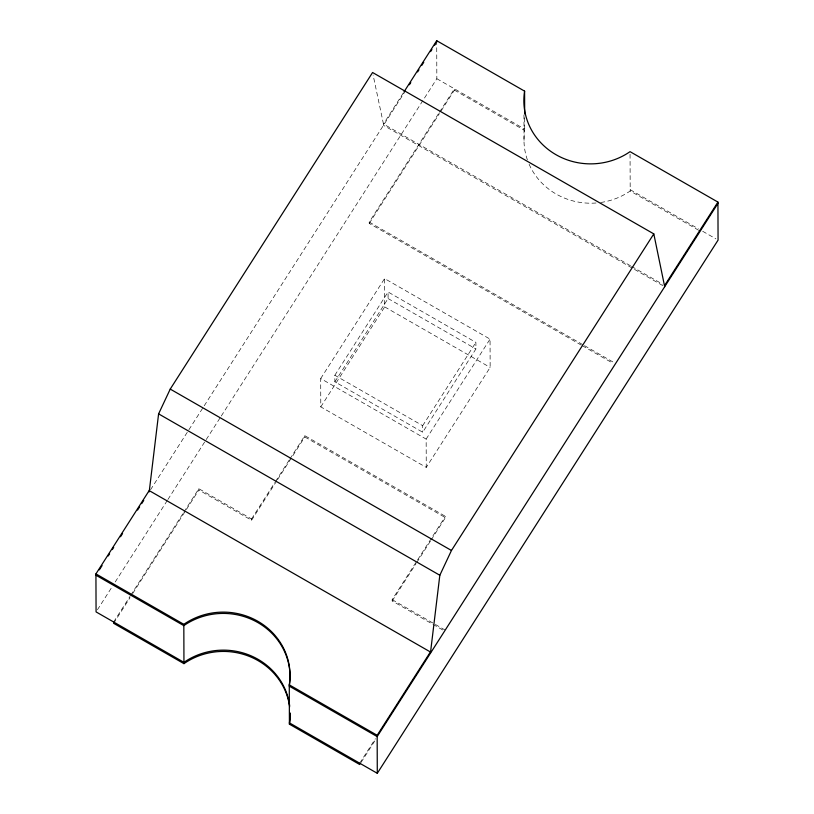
<?xml version="1.0" encoding="UTF-8"?>
<svg xmlns="http://www.w3.org/2000/svg" width="814" height="814" viewBox="0 0 814 814"><rect width="100%" height="100%" fill="white"/><g stroke="black" fill="none" stroke-linecap="round" stroke-linejoin="round"><path stroke-width="0.61" stroke-dasharray="4.07 3.05" d="M403.256 93.04L383.465 124.013L383.465 125.325L663.593 286.08M150.549 489.753L404.629 92.216M97.436 609.767L112.495 586.212M115.232 581.939L167.236 500.559M167.918 499.491L205.555 440.608M206.237 439.54L220.604 417.053M221.296 415.985L436.843 78.714L436.711 42.013M113.645 621.998L130.006 596.408M130.688 595.339L183.16 513.227M183.842 512.159L198.84 488.705L251.567 518.966L251.567 520.268L198.84 490.008L198.84 488.705M581.247 345.085L369.23 223.412L369.22 222.1L438.746 113.329M439.418 112.261L454.416 88.807L454.426 90.12L440.109 112.515M113.645 623.31L130.006 597.72M132.733 593.447L198.84 490.008M369.23 223.412L439.428 113.573M320.696 378.561L384.584 278.581L490.048 339.102L490.15 367.419L426.251 467.399L320.787 406.878L320.696 378.561L426.149 439.082L426.251 467.399M334.839 375.264L388.064 291.992L475.895 342.399L475.915 348.962L422.7 432.224L334.869 381.817L334.839 375.264L422.68 425.671L422.7 432.224M334.869 381.817L388.085 298.555L388.064 291.992M320.787 406.878L384.686 306.898L384.584 278.581M251.567 518.966L274.776 482.641M275.458 481.573L289.112 460.215M289.794 459.147L304.812 435.653L445.421 516.341L445.431 517.653L431.094 540.089M251.567 520.268L276.831 480.748M277.513 479.68L304.812 436.965L304.812 435.653M422.68 425.671L475.895 342.399M426.149 439.082L490.048 339.102M442.714 629.965L392.185 600.966L392.175 599.653L445.421 516.341M392.185 600.966L416.076 563.583M416.758 562.515L430.413 541.147M359.717 763.217L375.396 738.685M361.08 762.392L375.396 739.997M436.843 78.714L524.725 129.151M630.178 189.672L698.29 228.754M702.686 231.278L715.872 238.848M454.426 90.12L524.725 130.464A66.789 63.299 -0.2 0 0 528.255 162.2M600.763 202.483A66.789 63.299 -0.2 0 0 630.189 190.985L700.498 231.329M630.494 265.781L383.465 124.013L373.097 74.959M631.603 266.412L662.484 284.137M369.22 222.1L583.435 345.034M584.533 345.665L615.292 363.319M582.346 345.716L613.105 363.37M388.085 298.555L475.915 348.962M384.686 306.898L490.15 367.419M304.812 436.965L445.431 517.653M392.175 599.653L444.912 629.914M630.056 154.233L630.189 190.985M524.684 117.755L524.725 130.464M523.951 114.927L524.053 142.837M596.021 203.001A66.789 63.299 -0.2 0 1 528.724 163.36"/><path stroke-width="1.22" d="M664.692 286.711L653.805 233.893L372.578 72.507L170.238 389.092L158.598 413.868L149.186 491.89M653.805 233.893L451.465 550.478L439.825 575.254L430.413 653.286M289.642 705.555A66.789 63.299 -0.2 0 0 183.954 662.342L96.072 611.914L95.93 573.89L149.176 490.588L430.403 651.973L377.157 735.286L377.289 773.3L289.408 722.863A66.789 63.299 -0.2 0 0 290.16 712.972A66.789 63.299 -0.2 0 1 289.418 724.175L359.717 764.529L359.717 763.217M403.937 91.972L436.711 40.7L524.592 91.137A66.789 63.299 -0.2 0 0 556.023 154.721A66.789 63.299 -0.2 0 0 630.046 151.658L717.928 202.086L718.07 240.11L377.289 773.3M99.349 569.861L102.086 565.598M108.231 555.982L109.595 553.846M112.322 549.572L113.685 547.435M120.513 536.752L122.558 533.546M137.576 510.052L139.632 506.847M141.677 503.642L143.722 500.437M409.401 84.737L410.775 82.601M417.602 71.917L418.966 69.78M421.693 65.507L423.738 62.302M430.565 51.628L431.929 49.491M434.666 45.218L436.711 42.013L436.711 40.7M664.682 285.399L717.928 202.086M717.938 203.398L377.167 736.589L289.285 686.161A66.789 63.299 -0.2 0 0 257.855 622.578A66.789 63.299 -0.2 0 0 183.822 625.64L95.94 575.203M170.238 389.092L451.465 550.478M158.598 413.868L439.825 575.254M95.93 573.89L183.822 624.328A66.789 63.299 -0.2 0 1 257.845 621.265A66.789 63.299 -0.2 0 1 289.275 684.849L289.418 724.175M289.275 684.849L377.157 735.286M289.652 706.867A66.789 63.299 -0.2 0 0 183.954 663.654L113.645 623.31L113.645 621.998M524.592 91.137L524.674 113.96M183.822 624.328L183.954 663.654"/></g></svg>
